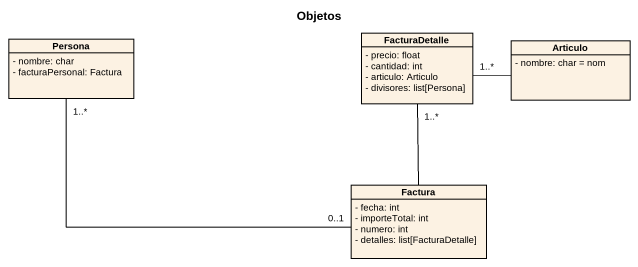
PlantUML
@startuml
title Objetos
hide circle
hide empty members
skinparam classAttributeIconSize 0
class Persona {
  - nombre: char
  - facturaPersonal: Factura
}
class FacturaDetalle {
  - precio: float
  - cantidad: int
  - articulo: Articulo
  - divisores: list[Persona]
}
class Articulo {
  - nombre: char = nom
}
class Factura {
  - fecha: int
  - importeTotal: int
  - numero: int
  - detalles: list[FacturaDetalle]
}
Persona "1..*" -right- "0..1" Factura
FacturaDetalle "1..*" -right- Articulo
Factura -up- "1..*" FacturaDetalle
@enduml
